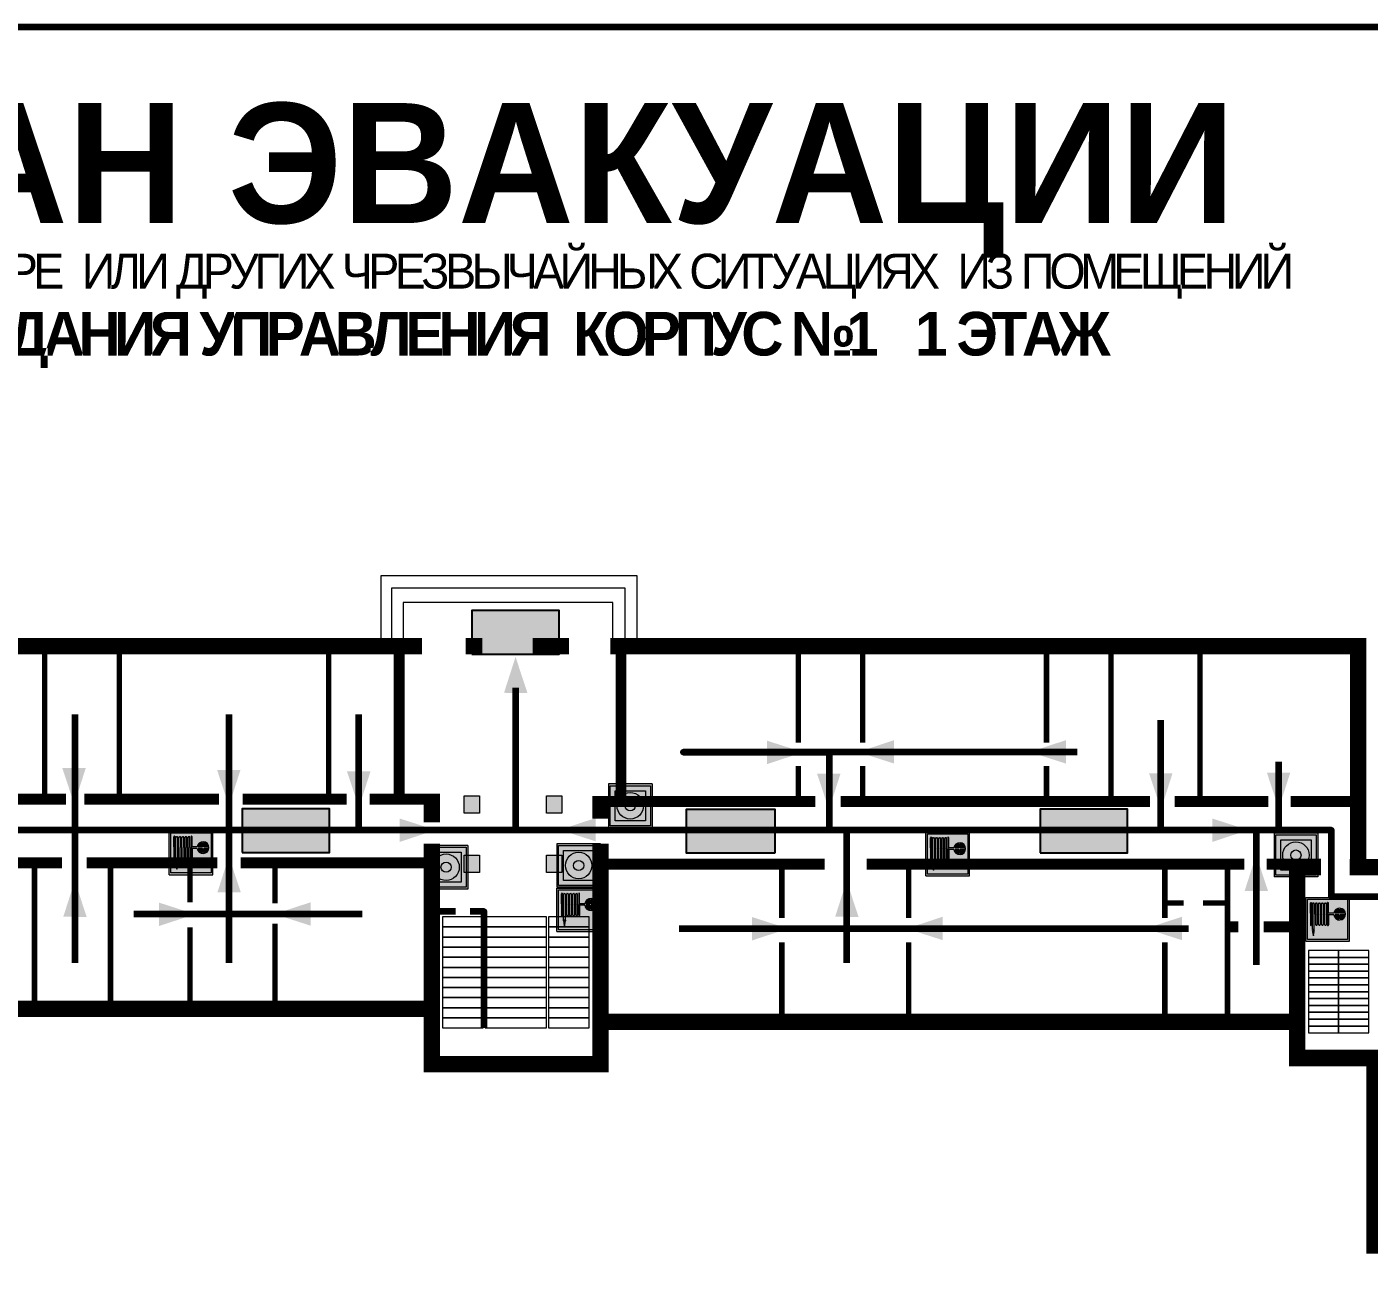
# Model space of a CAD drawing. Header units: millimetres. Extents: x 13810 to 67229, y 12374 to 21950.
# Drawn here: x 22730.1 to 22976.3, y 18854.3 to 19083.2 of the extents above; entities that cross this region are included whole.
import ezdxf

# ---------------------------------------------------------------- set-up
doc = ezdxf.new("R2010")
doc.units = ezdxf.units.MM
doc.layers.add('План_Штампы', color=7, linetype='Continuous')
doc.styles.add('обычный', font='arial.ttf')

# ---------------------------------------------------------------- blocks, each defined once
blk = doc.blocks.new('A$C54414219')
at = {"true_color": 0xffffff}
h = blk.add_hatch(color=7, dxfattribs=at)
h.paths.add_polyline_path([(2.39, -9.45), (2.39, -18.3), (11.23, -18.3), (11.23, -9.45)], flags=0)
h.paths.add_polyline_path([(10.71, -13.87, -1), (2.92, -13.87, -1)], flags=0)
h.paths.add_polyline_path([(8.3, -13.87, -1), (5.33, -13.87, -1)], flags=0)
h.paths.add_polyline_path([(0.41, -7.47), (0.41, -20.27), (13.21, -20.27), (13.21, -7.47)])
h.paths.add_polyline_path([(0.92, -19.77), (12.71, -19.77), (12.71, -7.98), (0.92, -7.98)], flags=16)
h.paths.add_polyline_path([(11.23, -9.45), (11.23, -18.3), (2.39, -18.3), (2.39, -9.45)], flags=0)
at = {"lineweight": 5}
h = blk.add_hatch(color=242, dxfattribs=at)
h.paths.add_polyline_path([(12.71, -7.98), (0.92, -7.98), (0.92, -19.77), (12.71, -19.77)])
h.paths.add_polyline_path([(11.23, -18.3), (2.39, -18.3), (2.39, -9.45), (11.23, -9.45)], flags=16)
h.paths.add_polyline_path([(10.71, -13.87, -1), (2.92, -13.87, -1)], flags=0)
h.paths.add_polyline_path([(8.3, -13.87, -1), (5.33, -13.87, -1)], flags=0)
at = {"true_color": 0xffffff}
h = blk.add_hatch(color=7, dxfattribs=at)
h.paths.add_polyline_path([(2.39, -9.45), (2.39, -18.3), (11.23, -18.3), (11.23, -9.45)])
h.paths.add_polyline_path([(10.71, -13.87, -1), (2.92, -13.87, -1)], flags=16)
h.paths.add_polyline_path([(8.3, -13.87, -1), (5.33, -13.87, -1)], flags=0)
at = {"lineweight": 5}
h = blk.add_hatch(color=242, dxfattribs=at)
h.paths.add_polyline_path([(2.92, -13.87, 1), (10.71, -13.87, 1)])
h.paths.add_polyline_path([(8.3, -13.87, -1), (5.33, -13.87, -1)], flags=16)
at = {"color": 242, "lineweight": 5}
for p, q in [((0.41, -20.27), (0.41, -7.47)), ((0.41, -7.47), (13.21, -7.47)), ((0.41, -7.47), (13.21, -7.47)), ((13.21, -20.27), (13.21, -7.47)), ((0.41, -20.27), (13.21, -20.27))]:
    blk.add_line(p, q, dxfattribs=at)
for points in [[(0.92, -7.98), (12.71, -7.98), (12.71, -19.77), (0.92, -19.77)], [(2.39, -9.45), (11.23, -9.45), (11.23, -18.3), (2.39, -18.3)]]:
    blk.add_lwpolyline(points, close=True, dxfattribs=at)
for radius in [3.89, 1.49]:
    blk.add_circle((6.81, -13.87), radius, dxfattribs=at)
blk = doc.blocks.new('A$C7B4425F7')
at = {"true_color": 0xffffff}
blk.add_hatch(color=7, dxfattribs=at).paths.add_polyline_path([(0, 0), (-16, 0), (-16, -8), (0, -8)])
h = blk.add_hatch(color=126)
h.paths.add_polyline_path([(-0.2, -0.2), (-15.8, -0.2), (-15.8, -7.8), (-0.2, -7.8)])
h.paths.add_polyline_path([(-11.76, -2.03), (-11.76, -3.66), (-11.17, -3.66, -0.568275), (-11.17, -6.18), (-12.58, -6.18), (-12.58, -2.03)], flags=16)
h.paths.add_polyline_path([(-13.33, -4.12, -0.495768), (-13.59, -6.18), (-15.03, -6.18), (-15.03, -2.03), (-13.59, -2.03, -0.487973)], flags=16)
h.paths.add_polyline_path([(-10.25, -2.03), (-9.48, -2.03), (-9.48, -6.18), (-10.25, -6.18)], flags=16)
h.paths.add_polyline_path([(-13.84, -3.69), (-14.24, -3.69), (-14.24, -3.03), (-13.9, -3.03, -0.692621)], flags=0)
h.paths.add_polyline_path([(-9.15, -2.03), (-8.4, -2.03), (-8.04, -3.07), (-7.68, -2.03), (-6.93, -2.03), (-7.64, -4.1), (-6.93, -6.18), (-7.68, -6.18), (-8.04, -5.14), (-8.4, -6.18), (-9.15, -6.18), (-8.44, -4.1)], flags=16)
h.paths.add_polyline_path([(-11.76, -4.46), (-11.42, -4.46, -0.692621), (-11.36, -5.12), (-11.76, -5.12)], flags=0)
h.paths.add_polyline_path([(-13.9, -5.2), (-14.24, -5.2), (-14.24, -4.55), (-13.84, -4.55, -0.708038)], flags=0)
edge = h.paths.add_edge_path(flags=16)
edge.add_ellipse((-5.51, -4.08), major_axis=(0, 2.05), ratio=0.586184, start_angle=0, end_angle=360)
edge = h.paths.add_edge_path(flags=0)
edge.add_ellipse((-5.51, -4.08), major_axis=(0, 1.14), ratio=0.454828, start_angle=0, end_angle=360)
h.paths.add_polyline_path([(-4.13, -4.96, 0.377264), (-3.48, -4.52, 0.0555), (-3.16, -2.03), (-1.66, -2.03), (-1.66, -4.96), (-0.96, -4.96), (-0.96, -7.01), (-1.75, -7.01), (-1.75, -6.18), (-3.3, -6.18), (-3.3, -7.02), (-4.13, -7.02)], flags=16)
h.paths.add_polyline_path([(-2.73, -2.91), (-2.28, -2.91), (-2.28, -4.96), (-3.05, -4.96, 0.079136)], flags=0)
at = {"color": 126}
blk.add_lwpolyline([(-16, -8), (0, -8), (0, 0), (-16, 0)], close=True, dxfattribs=at)
blk = doc.blocks.new('A$C32E8229D')
at = {"true_color": 0xffffff}
blk.add_hatch(color=7, dxfattribs=at).paths.add_polyline_path([(0, 0), (0, -8), (16, -8), (16, 0)])
h = blk.add_hatch(color=126)
h.paths.add_polyline_path([(0.2, -0.2), (15.8, -0.2), (15.8, -7.8), (0.2, -7.8)])
h.paths.add_polyline_path([(13.49, -2.05), (12.08, -2.05), (11.37, -2.63, 0.162397), (11.29, -2.84), (11.29, -3.63), (10.35, -3.63), (10.35, -4.05), (11.68, -4.05), (11.68, -3.48), (12.26, -4.28), (11.29, -5.1), (11.29, -6.78), (11.85, -6.78), (11.85, -5.44), (12.8, -4.64), (12.8, -5.94), (14.46, -5.94), (14.46, -5.39), (13.45, -5.39), (13.45, -3.97), (12.46, -2.59), (13.15, -2.59), (13.69, -3.34), (14.18, -3)], flags=16)
h.paths.add_polyline_path([(10.74, -1.82, 1), (11.8, -1.82, 1)], flags=16)
h.paths.add_polyline_path([(9.39, -3.59), (5.99, -3.59), (6.56, -3.03), (5.91, -3.03), (5.1, -3.83), (5.91, -4.64), (6.56, -4.64), (5.99, -4.09), (9.39, -4.09)], flags=16)
h.paths.add_polyline_path([(4.29, -1.08), (1.72, -1.08), (1.72, -6.6), (4.29, -6.6)], flags=16)
at = {"color": 126}
blk.add_lwpolyline([(16, -8), (0, -8), (0, 0), (16, 0)], close=True, dxfattribs=at)
blk = doc.blocks.new('A$C37112FD5')
at = {"true_color": 0xf5f5ff}
h = blk.add_hatch(color=7, dxfattribs=at)
h.dxf.hatch_style = 1
h.paths.add_polyline_path([(12.8, -7.4), (0, -7.4), (0, -20.2), (12.8, -20.2)])
h.paths.add_polyline_path([(12.29, -7.91), (12.29, -19.69), (0.51, -19.69), (0.51, -7.91)], flags=16)
h.paths.add_polyline_path([(4.98, -9.04, -0.42597), (5.17, -9.22), (5.17, -12.25), (5.17, -15.29, -0.432244), (4.98, -15.47), (4.83, -15.47, -0.42597), (4.64, -15.29), (4.64, -12.25), (4.64, -9.22, -0.432244), (4.83, -9.04)], flags=0)
h.paths.add_polyline_path([(4.28, -9.22), (4.28, -12.25), (4.28, -15.29, -0.432244), (4.09, -15.47), (3.94, -15.47, -0.42597), (3.75, -15.29), (3.75, -12.25), (3.75, -9.22, -0.432244), (3.94, -9.04), (4.09, -9.04, -0.42597)], flags=0)
h.paths.add_polyline_path([(5.72, -9.04), (5.87, -9.04, -0.42597), (6.06, -9.22), (6.06, -12.25), (6.06, -15.29, -0.432244), (5.87, -15.47), (5.72, -15.47, -0.42597), (5.53, -15.29), (5.53, -12.25), (5.53, -9.22, -0.432244)], flags=0)
h.paths.add_polyline_path([(6.42, -8.9), (6.5, -8.9, -0.42597), (6.69, -9.08), (6.69, -12.03), (8.21, -12.03, -15.824349), (8.21, -12.47), (6.69, -12.47), (6.69, -15.42, -0.432244), (6.5, -15.6), (6.42, -15.6)], flags=0)
h.paths.add_polyline_path([(3.39, -9.22), (3.39, -12.25), (3.39, -15.29, -0.432244), (3.2, -15.47), (3.05, -15.47, -0.42597), (2.85, -15.29), (2.85, -12.25), (2.85, -9.22, -0.432244), (3.05, -9.04), (3.2, -9.04, -0.42597)], flags=0)
h.paths.add_polyline_path([(2.5, -9.22), (2.5, -16.71), (1.96, -16.71), (1.96, -9.22, -0.432244), (2.15, -9.04), (2.31, -9.04, -0.42597)], flags=0)
h.paths.add_polyline_path([(1.61, -8.9), (1.61, -15.6), (1.57, -15.6, -0.42597), (1.37, -15.42), (1.37, -12.03), (1.37, -9.09, -0.432244), (1.57, -8.9)], flags=0)
h.paths.add_polyline_path([(9.76, -10.81), (9.76, -12.03), (8.49, -12.03, -0.336371)], flags=0)
h.paths.add_polyline_path([(8.49, -12.47), (9.76, -12.47), (9.76, -13.7, -0.336371)], flags=0)
h.paths.add_polyline_path([(10.11, -10.81, -0.336371), (11.38, -12.03), (10.11, -12.03)], flags=0)
h.paths.add_polyline_path([(10.11, -12.47), (11.38, -12.47, -0.336371), (10.11, -13.7)], flags=0)
h.paths.add_polyline_path([(2.5, -16.84), (2.5, -17.05), (1.97, -17.05), (1.97, -16.84)], flags=0)
h.paths.add_polyline_path([(2.5, -17.24, -0.033778), (2.24, -18.6, -0.033778), (1.97, -17.24)], flags=0)
h = blk.add_hatch(color=242)
h.dxf.hatch_style = 1
h.paths.add_polyline_path([(12.29, -7.91), (0.51, -7.91), (0.51, -19.69), (12.29, -19.69)])
h.paths.add_polyline_path([(6.42, -15.6), (6.42, -8.9), (6.5, -8.9, -0.42597), (6.69, -9.08), (6.69, -12.03), (8.21, -12.03, -15.824349), (8.21, -12.47), (6.69, -12.47), (6.69, -15.42, -0.432244), (6.5, -15.6)], flags=16)
h.paths.add_polyline_path([(5.87, -15.47), (5.72, -15.47, -0.42597), (5.53, -15.29), (5.53, -12.25), (5.53, -9.22, -0.432244), (5.72, -9.04), (5.87, -9.04, -0.42597), (6.06, -9.22), (6.06, -12.25), (6.06, -15.29, -0.432244)], flags=16)
h.paths.add_polyline_path([(4.98, -15.47), (4.83, -15.47, -0.42597), (4.64, -15.29), (4.64, -12.25), (4.64, -9.22, -0.432244), (4.83, -9.04), (4.98, -9.04, -0.42597), (5.17, -9.22), (5.17, -12.25), (5.17, -15.29, -0.432244)], flags=16)
h.paths.add_polyline_path([(4.09, -15.47), (3.94, -15.47, -0.42597), (3.75, -15.29), (3.75, -12.25), (3.75, -9.22, -0.432244), (3.94, -9.04), (4.09, -9.04, -0.42597), (4.28, -9.22), (4.28, -12.25), (4.28, -15.29, -0.432244)], flags=16)
h.paths.add_polyline_path([(3.2, -15.47), (3.05, -15.47, -0.42597), (2.85, -15.29), (2.85, -12.25), (2.85, -9.22, -0.432244), (3.05, -9.04), (3.2, -9.04, -0.42597), (3.39, -9.22), (3.39, -12.25), (3.39, -15.29, -0.432244)], flags=16)
h.paths.add_polyline_path([(2.5, -17.05), (1.97, -17.05), (1.97, -16.84), (2.5, -16.84)], flags=16)
h.paths.add_polyline_path([(2.5, -17.24, -0.033778), (2.24, -18.6, -0.033778), (1.97, -17.24)], flags=16)
h.paths.add_polyline_path([(2.5, -16.71), (1.96, -16.71), (1.96, -9.22, -0.432244), (2.15, -9.04), (2.31, -9.04, -0.42597), (2.5, -9.22)], flags=16)
h.paths.add_polyline_path([(1.61, -15.6), (1.57, -15.6, -0.42597), (1.37, -15.42), (1.37, -12.03), (1.37, -9.09, -0.432244), (1.57, -8.9), (1.61, -8.9)], flags=16)
h.paths.add_polyline_path([(8.49, -12.47), (9.76, -12.47), (9.76, -13.7, -0.336371)], flags=0)
h.paths.add_polyline_path([(10.11, -13.7), (10.11, -12.47), (11.38, -12.47, -0.336371)], flags=0)
h.paths.add_polyline_path([(8.49, -12.03, -0.336371), (9.76, -10.81), (9.76, -12.03)], flags=0)
h.paths.add_polyline_path([(10.11, -12.03), (10.11, -10.81, -0.336371), (11.38, -12.03)], flags=0)
h = blk.add_hatch(color=7, dxfattribs=at)
h.dxf.hatch_style = 1
h.paths.add_polyline_path([(1.61, -8.9), (1.57, -8.9, 0.432244), (1.37, -9.09), (1.37, -12.03), (1.37, -15.42, 0.42597), (1.57, -15.6), (1.61, -15.6)])
h.paths.add_polyline_path([(2.5, -9.22, 0.42597), (2.31, -9.04), (2.15, -9.04, 0.432244), (1.96, -9.22), (1.96, -16.71), (2.5, -16.71)])
h.paths.add_polyline_path([(2.5, -16.84), (1.97, -16.84), (1.97, -17.05), (2.5, -17.05)])
h.paths.add_polyline_path([(2.5, -17.24), (1.97, -17.24, 0.033778), (2.24, -18.6, 0.033778)])
h.paths.add_polyline_path([(3.39, -12.25), (3.39, -9.22, 0.42597), (3.2, -9.04), (3.05, -9.04, 0.432244), (2.85, -9.22), (2.85, -12.25), (2.85, -15.29, 0.42597), (3.05, -15.47), (3.2, -15.47, 0.432244), (3.39, -15.29)])
h.paths.add_polyline_path([(4.28, -12.25), (4.28, -9.22, 0.42597), (4.09, -9.04), (3.94, -9.04, 0.432244), (3.75, -9.22), (3.75, -12.25), (3.75, -15.29, 0.42597), (3.94, -15.47), (4.09, -15.47, 0.432244), (4.28, -15.29)])
h.paths.add_polyline_path([(5.17, -12.25), (5.17, -9.22, 0.42597), (4.98, -9.04), (4.83, -9.04, 0.432244), (4.64, -9.22), (4.64, -12.25), (4.64, -15.29, 0.42597), (4.83, -15.47), (4.98, -15.47, 0.432244), (5.17, -15.29)])
h.paths.add_polyline_path([(6.06, -12.25), (6.06, -9.22, 0.42597), (5.87, -9.04), (5.72, -9.04, 0.432244), (5.53, -9.22), (5.53, -12.25), (5.53, -15.29, 0.42597), (5.72, -15.47), (5.87, -15.47, 0.432244), (6.06, -15.29)])
h.paths.add_polyline_path([(6.69, -12.47), (8.21, -12.47, 15.824349), (8.21, -12.03), (6.69, -12.03), (6.69, -9.08, 0.42597), (6.5, -8.9), (6.42, -8.9), (6.42, -15.6), (6.5, -15.6, 0.432244), (6.69, -15.42)])
h.paths.add_polyline_path([(8.49, -12.47), (9.76, -12.47), (9.76, -13.7, -0.336371)], flags=16)
h.paths.add_polyline_path([(8.49, -12.03, -0.336371), (9.76, -10.81), (9.76, -12.03)], flags=16)
h.paths.add_polyline_path([(10.11, -12.47), (11.38, -12.47, -0.336371), (10.11, -13.7)], flags=16)
h.paths.add_polyline_path([(10.11, -12.03), (10.11, -10.81, -0.336371), (11.38, -12.03)], flags=16)
h = blk.add_hatch(color=242)
h.dxf.hatch_style = 1
h.paths.add_polyline_path([(9.76, -10.81, 0.336371), (8.49, -12.03), (9.76, -12.03)])
h.paths.add_polyline_path([(10.11, -10.81), (10.11, -12.03), (11.38, -12.03, 0.336371)])
h.paths.add_polyline_path([(11.38, -12.47), (10.11, -12.47), (10.11, -13.7, 0.336371)])
h.paths.add_polyline_path([(9.76, -12.47), (8.49, -12.47, 0.336371), (9.76, -13.7)])
at = {"color": 242, "lineweight": 5}
for p, q in [((0, -20.2), (0, -7.4)), ((0, -7.4), (12.8, -7.4)), ((12.8, -20.2), (12.8, -7.4)), ((1.37, -12.03), (1.37, -9.08)), ((1.57, -8.9), (1.61, -8.9)), ((1.61, -8.9), (1.61, -15.6)), ((1.96, -16.71), (1.96, -9.22)), ((2.15, -9.04), (2.31, -9.04)), ((2.5, -16.71), (2.5, -9.22)), ((2.85, -12.25), (2.85, -9.22)), ((3.05, -9.04), (3.2, -9.04)), ((3.39, -12.25), (3.39, -9.22)), ((3.75, -12.25), (3.75, -9.22)), ((3.94, -9.04), (4.09, -9.04)), ((4.28, -12.25), (4.28, -9.22)), ((4.64, -12.25), (4.64, -9.22)), ((4.83, -9.04), (4.98, -9.04)), ((5.17, -12.25), (5.17, -9.22)), ((5.53, -12.25), (5.53, -9.22)), ((5.72, -9.04), (5.87, -9.04)), ((6.06, -12.25), (6.06, -9.22)), ((6.42, -8.9), (6.42, -15.6)), ((6.5, -8.9), (6.42, -8.9)), ((6.69, -12.03), (6.69, -9.08)), ((9.76, -10.81), (9.76, -12.03)), ((10.11, -10.81), (10.11, -12.03)), ((1.37, -12.03), (1.37, -15.42)), ((1.57, -15.6), (1.61, -15.6)), ((2.85, -12.25), (2.85, -15.29)), ((3.05, -15.47), (3.2, -15.47)), ((3.39, -12.25), (3.39, -15.29)), ((3.75, -12.25), (3.75, -15.29)), ((3.94, -15.47), (4.09, -15.47)), ((4.28, -12.25), (4.28, -15.29)), ((4.64, -12.25), (4.64, -15.29)), ((4.83, -15.47), (4.98, -15.47)), ((5.17, -12.25), (5.17, -15.29)), ((5.53, -12.25), (5.53, -15.29)), ((5.72, -15.47), (5.87, -15.47)), ((6.06, -12.25), (6.06, -15.29)), ((6.42, -15.6), (6.5, -15.6)), ((8.21, -12.03), (6.69, -12.03)), ((8.21, -12.47), (6.69, -12.47)), ((6.69, -12.47), (6.69, -15.42)), ((9.76, -12.03), (8.49, -12.03)), ((9.76, -12.47), (8.49, -12.47)), ((9.76, -12.47), (9.76, -13.7)), ((11.38, -12.03), (10.11, -12.03)), ((11.38, -12.47), (10.11, -12.47)), ((10.11, -12.47), (10.11, -13.7)), ((1.96, -16.71), (2.5, -16.71)), ((1.97, -16.84), (2.5, -16.84)), ((1.97, -17.05), (1.97, -16.84)), ((2.5, -17.05), (1.97, -17.05)), ((1.97, -17.24), (2.5, -17.24)), ((2.5, -16.84), (2.5, -17.05)), ((0, -20.2), (12.8, -20.2))]:
    blk.add_line(p, q, dxfattribs=at)
blk.add_lwpolyline([(0.51, -7.91), (12.29, -7.91), (12.29, -19.69), (0.51, -19.69)], close=True, dxfattribs=at)
for centre, radius, start, end in [((1.56, -9.09), 0.182, 87.1027, 180.6071), ((2.15, -9.22), 0.182, 87.1027, 180.6071), ((2.32, -9.22), 0.182, 359.3929, 92.8973), ((3.04, -9.22), 0.182, 87.1027, 180.6071), ((3.21, -9.22), 0.182, 359.3929, 92.8973), ((3.93, -9.22), 0.182, 87.1027, 180.6071), ((4.1, -9.22), 0.182, 359.3929, 92.8973), ((4.82, -9.22), 0.182, 87.1027, 180.6071), ((4.99, -9.22), 0.182, 359.3929, 92.8973), ((5.71, -9.22), 0.182, 87.1027, 180.6071), ((5.88, -9.22), 0.182, 359.3929, 92.8973), ((6.51, -9.09), 0.182, 359.3929, 92.8973), ((9.93, -12.25), 1.74, 187.2319, 172.7681), ((9.93, -12.25), 1.46, 96.9927, 171.3585), ((9.93, -12.25), 1.46, 8.6415, 83.0073), ((1.56, -15.42), 0.182, 179.3929, 272.8973), ((3.04, -15.29), 0.182, 179.3929, 272.8973), ((3.21, -15.29), 0.182, 267.1027, 0.6071), ((3.93, -15.29), 0.182, 179.3929, 272.8973), ((4.1, -15.29), 0.182, 267.1027, 0.6071), ((4.82, -15.29), 0.182, 179.3929, 272.8973), ((4.99, -15.29), 0.182, 267.1027, 0.6071), ((5.71, -15.29), 0.182, 179.3929, 272.8973), ((5.88, -15.29), 0.182, 267.1027, 0.6071), ((6.51, -15.42), 0.182, 267.1027, 0.6071), ((9.93, -12.25), 1.46, 188.6415, 263.0073), ((9.93, -12.25), 1.46, 276.9927, 351.3585), ((12.17, -15.98), 10.27, 187.041, 194.7793), ((-7.7, -15.98), 10.27, 345.2207, 352.959)]:
    blk.add_arc(centre, radius, start, end, dxfattribs=at)

msp = doc.modelspace()

# ---------------------------------------------------------------- hatches: boundary and pattern name
at = {"lineweight": 0}
h = msp.add_hatch(color=256, dxfattribs=at)
h.dxf.hatch_style = 1
h.paths.add_polyline_path([(22813.14, 18942.18), (22810.33, 18942.18), (22810.33, 18939), (22813.14, 18939)])
h = msp.add_hatch(color=256, dxfattribs=at)
h.dxf.hatch_style = 1
h.paths.add_polyline_path([(22828.21, 18942.18), (22825.39, 18942.18), (22825.39, 18939), (22828.21, 18939)])
h = msp.add_hatch(color=256, dxfattribs=at)
h.dxf.hatch_style = 1
h.paths.add_polyline_path([(22813.14, 18931.29), (22810.33, 18931.29), (22810.33, 18928.11), (22813.14, 18928.11)])
h = msp.add_hatch(color=256, dxfattribs=at)
h.dxf.hatch_style = 1
h.paths.add_polyline_path([(22828.21, 18931.29), (22825.39, 18931.29), (22825.39, 18928.11), (22828.21, 18928.11)])

# ---------------------------------------------------------------- linework, layer by layer
at = {"color": 2, "lineweight": 100}
msp.add_lwpolyline([(22515.78, 19083.18), (23115.78, 19083.18), (23115.78, 18688.18), (22515.78, 18688.18)], close=True, dxfattribs=at)
at = {"lineweight": 0}
for points in [[(22842.01, 18970.29), (22842.01, 18982.5), (22795.01, 18982.5), (22795.01, 18970.68)], [(22839.81, 18970.51), (22839.81, 18980.24), (22796.98, 18980.24), (22796.98, 18970.97)], [(22837.55, 18970.8), (22837.55, 18977.65), (22799.1, 18977.65), (22799.1, 18970.49)]]:
    msp.add_lwpolyline(points, dxfattribs=at)
at = {"lineweight": 100, "const_width": 3}
for points in [[(22664.85, 18961.08), (22664.85, 18969.64), (22802.58, 18969.64)], [(22810.56, 18969.64), (22813.65, 18969.64)], [(22822.86, 18969.64), (22829.55, 18969.64)], [(22837.1, 18969.64), (22974.24, 18969.64), (22974.24, 18929.12), (22989.23, 18929.12), (22989.23, 18925.23)], [(22804.36, 18937.3), (22804.36, 18941.55)], [(22835.3, 18938.01), (22835.3, 18941.55)], [(22804.36, 18903.89), (22804.36, 18933.4)], [(22835.3, 18900.71), (22835.3, 18933.4)], [(22963.05, 18900.71), (22963.05, 18929.12), (22967.43, 18929.12)], [(22972.69, 18929.12), (22974.24, 18929.12)], [(23095.24, 18887.94), (23095.24, 18859.73), (22977.26, 18859.73), (22977.26, 18894.1), (22963.05, 18894.1), (22963.05, 18900.71), (22835.3, 18900.71), (22835.3, 18892.96), (22804.36, 18892.96), (22804.36, 18903.12), (22677.39, 18903.12), (22677.39, 18894.21), (22664.64, 18894.21), (22664.64, 18859.98), (22547.73, 18859.98), (22547.73, 18917.8), (22600.37, 18917.8)], [(22980.05, 18894.1), (22977.26, 18894.1)]]:
    msp.add_lwpolyline(points, dxfattribs=at)
at = {"lineweight": 0}
for points, const_width in [([(22945.25, 18941.15), (22945.25, 18970.38)], 1), ([(22733.35, 18941.55), (22733.35, 18969.64)], 1), ([(22747.08, 18941.55), (22747.08, 18969.64)], 1), ([(22785.47, 18941.55), (22785.47, 18969.64)], 1), ([(22798.39, 18941.15), (22798.39, 18969.43)], 2), ([(22839.07, 18941.06), (22839.07, 18969.34)], 2), ([(22871.57, 18969.3), (22871.57, 18951.94)], 1), ([(22883.38, 18969.3), (22883.38, 18951.94)], 1), ([(22917.11, 18969.3), (22917.11, 18951.94)], 1), ([(22928.95, 18941.35), (22928.95, 18969.63)], 1), ([(22871.57, 18947.64), (22871.57, 18941.77)], 1), ([(22883.38, 18947.64), (22883.38, 18941.77)], 1), ([(22917.11, 18947.64), (22917.11, 18941.77)], 1), ([(22737.26, 18941.55), (22726.74, 18941.55)], 2), ([(22765.37, 18941.55), (22740.64, 18941.55)], 2), ([(22788.78, 18941.55), (22769.69, 18941.55)], 2), ([(22792.99, 18941.55), (22805.86, 18941.55)], 2), ([(22874.7, 18941.15), (22833.8, 18941.15)], 2), ([(22936.09, 18941.15), (22879.35, 18941.15)], 2), ([(22957.76, 18941.15), (22940.63, 18941.15)], 2), ([(22973.74, 18941.15), (22961.9, 18941.15)], 2), ([(22736.55, 18929.9), (22727.27, 18929.9)], 2), ([(22731.51, 18901.81), (22731.51, 18929.9)], 1), ([(22765.06, 18929.9), (22741.06, 18929.9)], 2), ([(22745.45, 18901.81), (22745.45, 18929.9)], 1), ([(22760.01, 18922.65), (22760.01, 18929.9)], 1), ([(22804.48, 18929.9), (22769.32, 18929.9)], 2), ([(22775.61, 18922.48), (22775.61, 18929.9)], 1), ([(22876.41, 18929.63), (22834.9, 18929.63)], 2), ([(22868.56, 18929.16), (22868.56, 18919.8)], 1), ([(22953.37, 18929.63), (22884.15, 18929.63)], 2), ([(22891.82, 18929.16), (22891.82, 18919.8)], 1), ([(22938.81, 18929.16), (22938.81, 18919.8)], 1), ([(22950.3, 18900.78), (22950.3, 18929.43)], 1), ([(22967.43, 18929.63), (22957.48, 18929.63)], 2), ([(22942.26, 18922.52), (22938.89, 18922.52)], 1), ([(22950.1, 18922.52), (22945.8, 18922.52)], 1), ([(22775.61, 18901.81), (22775.61, 18918.71)], 1), ([(22952.3, 18918.16), (22950.21, 18918.16)], 2), ([(22962.74, 18918.16), (22956.94, 18918.16)], 2), ([(22760.01, 18901.81), (22760.01, 18918.05)], 1), ([(22868.56, 18915.3), (22868.56, 18901.1)], 1), ([(22891.82, 18915.3), (22891.82, 18901.1)], 1), ([(22938.81, 18915.3), (22938.81, 18901.1)], 1)]:
    msp.add_lwpolyline(points, dxfattribs=dict(at, const_width=const_width))
at = {"color": 126, "lineweight": 100, "true_color": 0x008754}
for points in [[(22819.73, 18962), (22819.73, 18935.86)], [(22738.89, 18957.07), (22738.89, 18911.54)], [(22767.15, 18957.07), (22767.15, 18911.54)], [(22791, 18935.86), (22791, 18957.07)], [(22938.08, 18935.86), (22938.08, 18956.05)], [(22922.7, 18950.18), (22850.45, 18950.18), (22877.23, 18950.18), (22877.23, 18935.86)], [(22959.7, 18935.86), (22959.7, 18948.41)], [(23087.13, 18889.94), (22983.16, 18889.94), (22983.16, 18923.67), (22985.37, 18923.67), (22969.38, 18923.67), (22969.38, 18935.86), (22669.44, 18935.86), (22669.44, 18924.84), (22653.85, 18924.84)], [(22880.45, 18935.86), (22880.45, 18911.54)], [(22955.55, 18935.86), (22955.55, 18911.18)], [(22791.57, 18920.47), (22749.74, 18920.47)], [(22943.15, 18917.81), (22849.74, 18917.81)]]:
    msp.add_lwpolyline(points, dxfattribs=at)
at = {"lineweight": 0}
for points in [[(22813.14, 18939), (22810.33, 18939), (22810.33, 18942.18), (22813.14, 18942.18)], [(22828.21, 18939), (22825.39, 18939), (22825.39, 18942.18), (22828.21, 18942.18)], [(22813.14, 18928.11), (22810.33, 18928.11), (22810.33, 18931.29), (22813.14, 18931.29)], [(22828.21, 18928.11), (22825.39, 18928.11), (22825.39, 18931.29), (22828.21, 18931.29)], [(22813.79, 18919.98), (22806.35, 18919.98), (22806.35, 18918.13), (22813.79, 18918.13)], [(22825.42, 18919.98), (22814.13, 18919.98), (22814.13, 18918.13), (22825.42, 18918.13)], [(22833.2, 18919.98), (22825.76, 18919.98), (22825.76, 18918.13), (22833.2, 18918.13)], [(22813.79, 18918.13), (22806.35, 18918.13), (22806.35, 18916.28), (22813.79, 18916.28)], [(22825.42, 18918.13), (22814.13, 18918.13), (22814.13, 18916.28), (22825.42, 18916.28)], [(22833.2, 18918.13), (22825.76, 18918.13), (22825.76, 18916.28), (22833.2, 18916.28)], [(22813.79, 18916.28), (22806.35, 18916.28), (22806.35, 18914.43), (22813.79, 18914.43)], [(22813.79, 18914.43), (22806.35, 18914.43), (22806.35, 18912.57), (22813.79, 18912.57)], [(22825.42, 18916.28), (22814.13, 18916.28), (22814.13, 18914.43), (22825.42, 18914.43)], [(22825.42, 18914.43), (22814.13, 18914.43), (22814.13, 18912.57), (22825.42, 18912.57)], [(22833.2, 18916.28), (22825.76, 18916.28), (22825.76, 18914.43), (22833.2, 18914.43)], [(22833.2, 18914.43), (22825.76, 18914.43), (22825.76, 18912.57), (22833.2, 18912.57)], [(22813.79, 18912.57), (22806.35, 18912.57), (22806.35, 18910.72), (22813.79, 18910.72)], [(22825.42, 18912.57), (22814.13, 18912.57), (22814.13, 18910.72), (22825.42, 18910.72)], [(22833.2, 18912.57), (22825.76, 18912.57), (22825.76, 18910.72), (22833.2, 18910.72)], [(22970.66, 18913.81), (22965.13, 18913.81), (22965.13, 18912.55), (22970.66, 18912.55)], [(22970.66, 18912.55), (22965.13, 18912.55), (22965.13, 18911.29), (22970.66, 18911.29)], [(22976.19, 18913.81), (22970.66, 18913.81), (22970.66, 18912.55), (22976.19, 18912.55)], [(22976.19, 18912.55), (22970.66, 18912.55), (22970.66, 18911.29), (22976.19, 18911.29)], [(22813.79, 18910.72), (22806.35, 18910.72), (22806.35, 18908.87), (22813.79, 18908.87)], [(22825.42, 18910.72), (22814.13, 18910.72), (22814.13, 18908.87), (22825.42, 18908.87)], [(22833.2, 18910.72), (22825.76, 18910.72), (22825.76, 18908.87), (22833.2, 18908.87)], [(22970.66, 18911.29), (22965.13, 18911.29), (22965.13, 18910.03), (22970.66, 18910.03)], [(22970.66, 18910.03), (22965.13, 18910.03), (22965.13, 18908.77), (22970.66, 18908.77)], [(22976.19, 18911.29), (22970.66, 18911.29), (22970.66, 18910.03), (22976.19, 18910.03)], [(22976.19, 18910.03), (22970.66, 18910.03), (22970.66, 18908.77), (22976.19, 18908.77)], [(22813.79, 18908.87), (22806.35, 18908.87), (22806.35, 18907.02), (22813.79, 18907.02)], [(22813.79, 18907.02), (22806.35, 18907.02), (22806.35, 18905.17), (22813.79, 18905.17)], [(22825.42, 18908.87), (22814.13, 18908.87), (22814.13, 18907.02), (22825.42, 18907.02)], [(22825.42, 18907.02), (22814.13, 18907.02), (22814.13, 18905.17), (22825.42, 18905.17)], [(22833.2, 18908.87), (22825.76, 18908.87), (22825.76, 18907.02), (22833.2, 18907.02)], [(22833.2, 18907.02), (22825.76, 18907.02), (22825.76, 18905.17), (22833.2, 18905.17)], [(22970.66, 18908.77), (22965.13, 18908.77), (22965.13, 18907.51), (22970.66, 18907.51)], [(22970.66, 18907.51), (22965.13, 18907.51), (22965.13, 18906.25), (22970.66, 18906.25)], [(22976.19, 18908.77), (22970.66, 18908.77), (22970.66, 18907.51), (22976.19, 18907.51)], [(22976.19, 18907.51), (22970.66, 18907.51), (22970.66, 18906.25), (22976.19, 18906.25)], [(22813.79, 18905.17), (22806.35, 18905.17), (22806.35, 18903.32), (22813.79, 18903.32)], [(22825.42, 18905.17), (22814.13, 18905.17), (22814.13, 18903.32), (22825.42, 18903.32)], [(22833.2, 18905.17), (22825.76, 18905.17), (22825.76, 18903.32), (22833.2, 18903.32)], [(22970.66, 18906.25), (22965.13, 18906.25), (22965.13, 18905), (22970.66, 18905)], [(22970.66, 18905), (22965.13, 18905), (22965.13, 18903.74), (22970.66, 18903.74)], [(22976.19, 18906.25), (22970.66, 18906.25), (22970.66, 18905), (22976.19, 18905)], [(22976.19, 18905), (22970.66, 18905), (22970.66, 18903.74), (22976.19, 18903.74)], [(22813.79, 18903.32), (22806.35, 18903.32), (22806.35, 18901.47), (22813.79, 18901.47)], [(22825.42, 18903.32), (22814.13, 18903.32), (22814.13, 18901.47), (22825.42, 18901.47)], [(22833.2, 18903.32), (22825.76, 18903.32), (22825.76, 18901.47), (22833.2, 18901.47)], [(22970.66, 18903.74), (22965.13, 18903.74), (22965.13, 18902.48), (22970.66, 18902.48)], [(22970.66, 18902.48), (22965.13, 18902.48), (22965.13, 18901.22), (22970.66, 18901.22)], [(22976.19, 18903.74), (22970.66, 18903.74), (22970.66, 18902.48), (22976.19, 18902.48)], [(22976.19, 18902.48), (22970.66, 18902.48), (22970.66, 18901.22), (22976.19, 18901.22)], [(22813.79, 18901.47), (22806.35, 18901.47), (22806.35, 18899.62), (22813.79, 18899.62)], [(22825.42, 18901.47), (22814.13, 18901.47), (22814.13, 18899.62), (22825.42, 18899.62)], [(22833.2, 18901.47), (22825.76, 18901.47), (22825.76, 18899.62), (22833.2, 18899.62)], [(22970.66, 18901.22), (22965.13, 18901.22), (22965.13, 18899.96), (22970.66, 18899.96)], [(22970.66, 18899.96), (22965.13, 18899.96), (22965.13, 18898.7), (22970.66, 18898.7)], [(22976.19, 18901.22), (22970.66, 18901.22), (22970.66, 18899.96), (22976.19, 18899.96)], [(22976.19, 18899.96), (22970.66, 18899.96), (22970.66, 18898.7), (22976.19, 18898.7)]]:
    msp.add_lwpolyline(points, close=True, dxfattribs=at)
at = {"lineweight": 100}
for points in [[(22808.72, 18920.95), (22805.05, 18920.95)], [(22813.99, 18899.63), (22813.99, 18920.95), (22811.41, 18920.95)]]:
    msp.add_lwpolyline(points, dxfattribs=at)
at = {"layer": 'План_Штампы', "color": 126, "true_color": 0x008754}
for points in [[(22821.9, 18961.05), (22817.61, 18961.06), (22819.73, 18967.65)], [(22865.86, 18947.99), (22865.87, 18952.28), (22872.46, 18950.16)], [(22889.16, 18952.38), (22889.15, 18948.09), (22882.56, 18950.2)], [(22920.66, 18952.38), (22920.65, 18948.09), (22914.07, 18950.2)], [(22736.61, 18947.26), (22740.9, 18947.25), (22738.78, 18940.66)], [(22764.99, 18946.93), (22769.28, 18946.92), (22767.16, 18940.34)], [(22788.82, 18946.64), (22793.12, 18946.64), (22791, 18940.05)], [(22875.03, 18946.24), (22879.32, 18946.23), (22877.2, 18939.64)], [(22935.92, 18946.3), (22940.21, 18946.29), (22938.1, 18939.71)], [(22957.52, 18946.44), (22961.81, 18946.43), (22959.69, 18939.84)], [(22798.48, 18933.72), (22798.48, 18938.01), (22805.07, 18935.9)], [(22834.45, 18938.11), (22834.44, 18933.82), (22827.85, 18935.94)], [(22947.51, 18933.72), (22947.51, 18938.01), (22954.1, 18935.89)], [(22957.73, 18924.72), (22953.44, 18924.73), (22955.56, 18931.32)], [(22769.34, 18924.47), (22765.05, 18924.47), (22767.17, 18931.06)], [(22741.07, 18919.98), (22736.78, 18919.99), (22738.9, 18926.58)], [(22882.63, 18919.98), (22878.34, 18919.99), (22880.46, 18926.58)], [(22754.35, 18918.3), (22754.35, 18922.59), (22760.94, 18920.47)], [(22782.15, 18922.66), (22782.15, 18918.36), (22775.56, 18920.48)], [(22863.11, 18915.65), (22863.12, 18919.94), (22869.71, 18917.83)], [(22898.07, 18920), (22898.06, 18915.71), (22891.47, 18917.83)], [(22941.93, 18920), (22941.93, 18915.71), (22935.34, 18917.83)]]:
    msp.add_solid(points, dxfattribs=at)

# ---------------------------------------------------------------- block references
at = {"xscale": 0.625, "yscale": 0.625, "zscale": 0.625, "rotation": 180}
for p in [(22845.03, 18931.68), (22967.11, 18922.64), (22811.24, 18920.41), (22835.56, 18920.73)]:
    msp.add_blockref('A$C54414219', p, dxfattribs=at)
at = {"xscale": 0.6249984004534781, "yscale": 0.6249984004534781, "zscale": 0.6249984004534781}
for p in [(22756.21, 18940.33), (22894.98, 18940.14), (22827.3, 18929.89), (22964.65, 18928.15)]:
    msp.add_blockref('A$C37112FD5', p, dxfattribs=at)
at = {"layer": 'План_Штампы'}
msp.add_blockref('A$C7B4425F7', (22827.73, 18976.14), dxfattribs=at)
at = {"layer": 'План_Штампы', "color": 126, "true_color": 0x008754, "xscale": -1}
for p in [(22785.58, 18939.78), (22931.97, 18939.7)]:
    msp.add_blockref('A$C32E8229D', p, dxfattribs=at)
at = {"layer": 'План_Штампы', "color": 126, "true_color": 0x008754, "xscale": 1.012510887696, "yscale": 1.012510887696, "zscale": 1.012510887696, "rotation": 359.9978653237144}
msp.add_blockref('A$C32E8229D', (22851.07, 18939.75), dxfattribs=at)

# ---------------------------------------------------------------- texts
at = {"lineweight": 0, "insert": (22674.55, 19069.2), "char_height": 22, "width": 493.8901, "attachment_point": 1, "style": 'обычный'}
msp.add_mtext('{\\fProxima Nova Rg|b1|i0|c204|p2;ПЛАН ЭВАКУАЦИИ}', dxfattribs=at)
at = {"color": 0, "lineweight": 0, "insert": (22824.11, 19041.76), "char_height": 8, "width": 449.2158, "attachment_point": 5, "style": 'обычный'}
msp.add_mtext('{\\fArial Black|b1|i0|c204|p34;\\H2x;\\T0.85;  \\fArial Narrow|b0|i0|c204|p34;\\H0.8x;\\W0.9;\\P\\fProxima Nova Rg|b0|i0|c204|p2;\\H0.5x;\\W1;\\C256;ПРИ ПОЖАРЕ  ИЛИ ДРУГИХ ЧРЕЗВЫЧАЙНЫХ СИТУАЦИЯХ  ИЗ ПОМЕЩЕНИЙ \\fProxima Nova Rg|b1|i0|c204|p2;\\H1.25x;\\PЗДАНИЯ УПРАВЛЕНИЯ  КОРПУС №1   1 ЭТАЖ}', dxfattribs=at)

doc.saveas('drawing.dxf')
